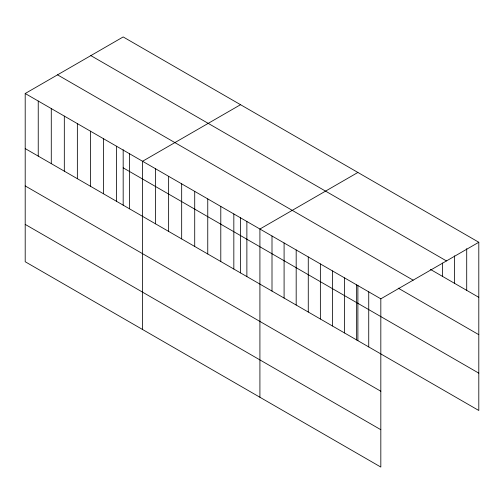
<?xml version="1.0" encoding="UTF-8"?>
<svg xmlns="http://www.w3.org/2000/svg" width="504" height="504" viewBox="0 0 504 504"><rect width="100%" height="100%" fill="white"/><g stroke="black" fill="none" stroke-linecap="round" stroke-linejoin="round"><path stroke-width="0.76" d="M25.2 93.511L380.822 298.828L380.822 467.057L25.2 261.74L25.2 93.511L123.178 36.943L478.8 242.26L478.8 410.489L25.2 148.585M240.534 104.7L142.556 161.267L142.556 329.49M357.89 172.456L259.913 229.024L259.913 397.246M380.822 298.828L478.8 242.26M90.846 55.61L446.468 260.927M430.435 269.407L478.8 297.335M57.532 74.844L413.154 280.161M398.191 288.137L478.8 334.675M123.178 167.832L478.8 373.149M25.2 185.926L380.822 391.243M25.2 224.4L380.822 429.71M466.71 248.655L466.71 290.354M454.621 255.837L454.621 283.368M442.525 263.019L442.525 276.387M368.733 291.848L368.733 346.916M357.89 285.233L357.89 340.679M356.637 284.867L356.637 339.935M344.547 277.887L344.547 332.955M332.457 270.906L332.457 325.975M320.368 263.926L320.368 318.994M308.272 256.946L308.272 312.014M296.182 249.965L296.182 305.033M284.092 242.985L284.092 298.053M272.002 236.004L272.002 291.073M246.872 221.495L246.872 276.564M240.534 217.482L240.534 272.922M233.831 213.967L233.831 269.035M220.79 206.438L220.79 261.507M207.755 198.91L207.755 253.978M194.714 191.381L194.714 246.45M181.673 183.853L181.673 238.921M168.632 176.324L168.632 231.393M155.597 168.796L155.597 223.864M129.515 153.739L129.515 208.807M123.178 149.726L123.178 205.172M116.474 146.21L116.474 201.279M103.44 138.682L103.44 193.75M90.399 131.153L90.399 186.222M77.358 123.625L77.358 178.7M64.317 116.096L64.317 171.171M51.282 108.568L51.282 163.643M38.241 101.039L38.241 156.114"/></g></svg>
